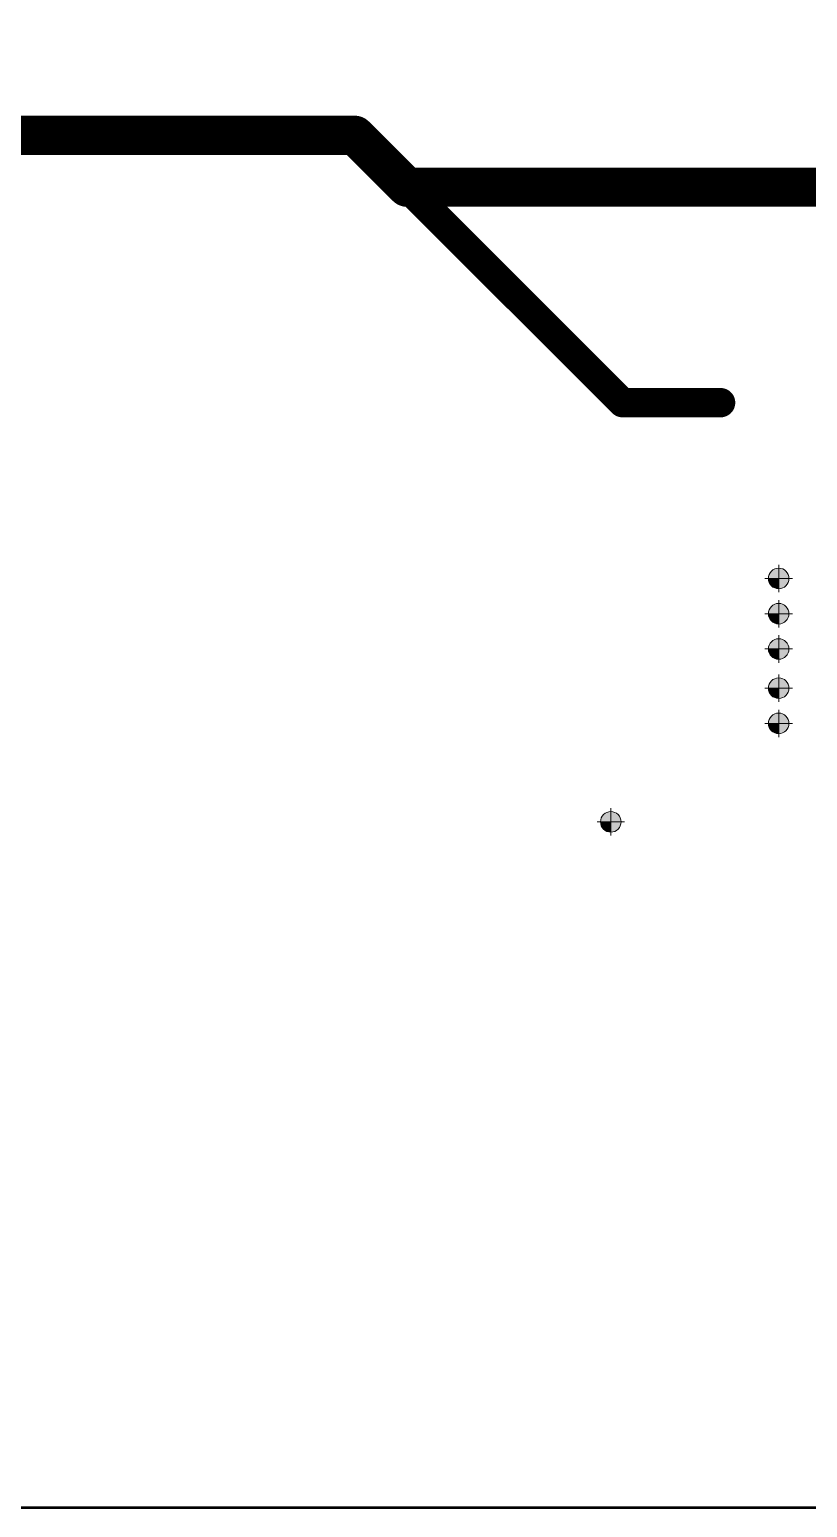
# Paper-space layout 'Лист2' of a CAD drawing. Header units: millimetres. Extents: x 0 to 421, y 0 to 298.
# Drawn here: x 106.32 to 126.17, y 161.87 to 199.6 of the extents above; entities that cross this region are included whole.
import ezdxf

# ---------------------------------------------------------------- set-up
doc = ezdxf.new("R2010")
doc.units = ezdxf.units.MM
for name, color, linetype in [('MidLayer1', 16, 'Continuous'), ('PDF _Геометрия', 7, 'Continuous'), ('PDF _Сплошная заливка', 7, 'Continuous')]:
    doc.layers.add(name, color=color, linetype=linetype)

psp = doc.layouts.new('Лист2')

# ---------------------------------------------------------------- hatches: boundary and pattern name
at = {"layer": 'PDF _Сплошная заливка', "true_color": 0xf5f5f5}
h = psp.add_hatch(color=7, dxfattribs=at)
h.dxf.hatch_style = 1
h.paths.add_polyline_path([(100.3120716737317, 230.2710354911055), (100.049604371558, 230.2710354911055), (100.049604371558, 230.0085681890014, 0.4143145161782934)])
h.paths.add_polyline_path([(100.049604371558, 230.5335027932574), (100.049604371558, 230.2710354911055), (100.3120716737317, 230.2710354911055, 0.4143145161453508)])
h.paths.add_polyline_path([(100.049604371558, 230.5335027932574, 0.4143145159939858), (99.78713706938424, 230.2710354911055), (100.049604371558, 230.2710354911055)])
h.paths.add_polyline_path([(108.4496163767913, 231.933330874288, 0.4143145162007099), (108.187149074603, 231.6708635721106), (108.4496163767913, 231.6708635721106)])
h.paths.add_polyline_path([(108.4496163767913, 231.933330874288), (108.4496163767913, 231.6708635721106), (108.712083678965, 231.6708635721106, 0.414314515925784)])
h.paths.add_polyline_path([(108.712083678965, 231.6708635721106), (108.4496163767913, 231.6708635721106), (108.4496163767913, 231.4083962699624, 0.4143145159641667)])
h.paths.add_polyline_path([(119.549796030924, 232.5336126444481), (119.549796030924, 232.270792563585), (119.8122633330977, 232.270792563585, 0.4140361066713306)])
h.paths.add_polyline_path([(119.549796030924, 232.5336126444481, 0.4140361064556106), (119.2873287287866, 232.270792563585), (119.549796030924, 232.270792563585)])
h.paths.add_polyline_path([(119.8122633330977, 232.270792563585), (119.549796030924, 232.270792563585), (119.549796030924, 232.0083252613822, 0.4143145161188053)])
h.paths.add_polyline_path([(128.4496953576199, 205.3334223275165, 0.4143145160073847), (128.1872280554244, 205.0709550253137), (128.4496953576199, 205.0709550253137)])
h.paths.add_polyline_path([(128.4496953576199, 205.3334223275165), (128.4496953576199, 205.0709550253137), (128.7121626597864, 205.0709550253137, 0.4143145162440775)])
h.paths.add_polyline_path([(128.7121626597864, 205.0709550253137), (128.4496953576199, 205.0709550253137), (128.4496953576199, 204.8084877231286, 0.4143145161385547)])
h.paths.add_polyline_path([(127.0498697460607, 204.7335010971938, 0.414314516295859), (126.7874024438652, 204.4710337949764), (127.0498697460607, 204.4710337949764)])
h.paths.add_polyline_path([(127.0498697460607, 204.7335010971938), (127.0498697460607, 204.4710337949764), (127.3123370482344, 204.4710337949764, 0.4143145162657374)])
h.paths.add_polyline_path([(127.3123370482344, 204.4710337949764), (127.0498697460607, 204.4710337949764), (127.0498697460607, 204.2082137141938, 0.4140361063894542)])
h.paths.add_polyline_path([(125.6122968208915, 205.0709539669779), (125.3498295187323, 205.0709539669779), (125.3498295187323, 204.8084866648555, 0.4143145160152931)])
h.paths.add_polyline_path([(125.3498295187323, 205.3334212691921), (125.3498295187323, 205.0709539669779), (125.6122968208915, 205.0709539669779, 0.4143145162635712)])
h.paths.add_polyline_path([(125.3498295187323, 205.3334212691921, 0.4143145159817456), (125.0873622165805, 205.0709539669779), (125.3498295187323, 205.0709539669779)])
h.paths.add_polyline_path([(122.012190881896, 203.4707934842454), (121.7497235797368, 203.4707934842454), (121.7497235797368, 203.2083261820317, 0.4143145160571014)])
h.paths.add_polyline_path([(121.7497235797368, 203.7332607864373), (121.7497235797368, 203.4707934842454), (122.012190881896, 203.4707934842454, 0.4143145160438534)])
h.paths.add_polyline_path([(121.7497235797368, 203.7332607864373, 0.4143145163166619), (121.4872562775413, 203.4707934842454), (121.7497235797368, 203.4707934842454)])
h.paths.add_polyline_path([(122.0499381955206, 205.3833267455043), (122.0499381955206, 205.1208594433633), (122.3124054976797, 205.1208594433633, 0.4143145161126098)])
h.paths.add_polyline_path([(122.0499381955206, 205.3833267455043, 0.4140361066578205), (121.7871181146793, 205.1208594433633), (122.0499381955206, 205.1208594433633)])
h.paths.add_polyline_path([(122.3124054976797, 205.1208594433633), (122.0499381955206, 205.1208594433633), (122.0499381955206, 204.8583921413174, 0.4143145159523798)])
h.paths.add_polyline_path([(121.8499127112032, 206.8334077898776), (121.8499127112032, 206.5709404877148), (122.1123800133773, 206.5709404877148, 0.4143145160363984)])
h.paths.add_polyline_path([(121.8499127112032, 206.8334077898776, 0.4143145162213095), (121.5874454091318, 206.5709404877148), (121.8499127112032, 206.5709404877148)])
h.paths.add_polyline_path([(122.1123800133773, 206.5709404877148), (121.8499127112032, 206.5709404877148), (121.8499127112032, 206.308473185552, 0.4143145161191581)])
h.paths.add_polyline_path([(121.6498872268935, 210.4333197006231), (121.6498872268935, 210.1708523984603), (121.9123545290599, 210.1708523984603, 0.4143145159719741)])
h.paths.add_polyline_path([(121.6498872268935, 210.4333197006231, 0.4143145162208565), (121.3874199247343, 210.1708523984603), (121.6498872268935, 210.1708523984603)])
h.paths.add_polyline_path([(121.9123545290599, 210.1708523984603), (121.6498872268935, 210.1708523984603), (121.6498872268935, 209.908385096363, 0.414314516152352)])
h.paths.add_polyline_path([(120.0496833523939, 211.43355083915, 0.4140361065096199), (119.787216050242, 211.1707307583088), (120.0496833523939, 211.1707307583088)])
h.paths.add_polyline_path([(120.0496833523939, 211.43355083915), (120.0496833523939, 211.1707307583088), (120.3121506545531, 211.1707307583088, 0.4140361064194982)])
h.paths.add_polyline_path([(120.3121506545531, 211.1707307583088), (120.0496833523939, 211.1707307583088), (120.0496833523939, 210.9082634561314, 0.4138105735769094)])
h.paths.add_polyline_path([(119.1123505273108, 209.070809954424), (118.8498832251516, 209.070809954424), (118.8498832251516, 208.8083426522721, 0.4143145162915272)])
h.paths.add_polyline_path([(118.8498832251516, 209.3332772565905), (118.8498832251516, 209.070809954424), (119.1123505273108, 209.070809954424, 0.4143145162286138)])
h.paths.add_polyline_path([(118.8498832251516, 209.3332772565905, 0.4143145162399471), (118.5874159230143, 209.070809954424), (118.8498832251516, 209.070809954424)])
h.paths.add_polyline_path([(117.1999375635419, 208.3833096648336), (117.1999375635419, 208.1208423626417), (117.4624048657083, 208.1208423626417, 0.4138105734341527)])
h.paths.add_polyline_path([(117.1999375635419, 208.3833096648336, 0.4140361064449816), (116.9371174826861, 208.1208423626417), (117.1999375635419, 208.1208423626417)])
h.paths.add_polyline_path([(117.4624048657083, 208.1208423626417), (117.1999375635419, 208.1208423626417), (117.1999375635419, 207.8583750604457, 0.4138105735737928)])
h.paths.add_polyline_path([(115.9122955569419, 212.0707985181543), (115.6498282547827, 212.0707985181543), (115.6498282547827, 211.8083312159988, 0.4143145160474299)])
h.paths.add_polyline_path([(115.6498282547827, 212.3332658202548), (115.6498282547827, 212.0707985181543), (115.9122955569419, 212.0707985181543, 0.4143145160530207)])
h.paths.add_polyline_path([(115.6498282547827, 212.3332658202548, 0.4143145161103427), (115.387360952609, 212.0707985181543), (115.6498282547827, 212.0707985181543)])
h.paths.add_polyline_path([(113.312317039517, 210.3708274354294), (113.0498497373578, 210.3708274354294), (113.0498497373578, 210.1083601332739, 0.4143145161012762)])
h.paths.add_polyline_path([(113.0498497373578, 210.6332947375849), (113.0498497373578, 210.3708274354294), (113.312317039517, 210.3708274354294, 0.414314515917926)])
h.paths.add_polyline_path([(113.0498497373578, 210.6332947375849, 0.4143145161406156), (112.7873824351036, 210.3708274354294), (113.0498497373578, 210.3708274354294)])
h.paths.add_polyline_path([(113.0498497373578, 209.7332322694497, 0.4143145162124949), (112.7873824351327, 209.4707649672573), (113.0498497373578, 209.4707649672573)])
h.paths.add_polyline_path([(113.0498497373578, 209.7332322694497), (113.0498497373578, 209.4707649672573), (113.312317039517, 209.4707649672573, 0.4143145159898055)])
h.paths.add_polyline_path([(113.312317039517, 209.4707649672573), (113.0498497373578, 209.4707649672573), (113.0498497373578, 209.2082976650254, 0.4143145162918798)])
h.paths.add_polyline_path([(113.312317039517, 208.5710499860429), (113.0498497373578, 208.5710499860429), (113.0498497373578, 208.3082299052348, 0.4140361064744309)])
h.paths.add_polyline_path([(113.0498497373578, 208.8335172882348), (113.0498497373578, 208.5710499860429), (113.312317039517, 208.5710499860429, 0.4138105736383851)])
h.paths.add_polyline_path([(113.0498497373578, 208.8335172882348, 0.4138105736728677), (112.7873824352059, 208.5710499860429), (113.0498497373578, 208.5710499860429)])
h.paths.add_polyline_path([(113.312317039517, 207.6709825789762), (113.0498497373578, 207.6709825789762), (113.0498497373578, 207.4085152768062, 0.4143145161516976)])
h.paths.add_polyline_path([(113.0498497373578, 207.9334498811427), (113.0498497373578, 207.6709825789762), (113.312317039517, 207.6709825789762, 0.4143145161872592)])
h.paths.add_polyline_path([(113.0498497373578, 207.9334498811427, 0.4143145162217128), (112.7873824351841, 207.6709825789762), (113.0498497373578, 207.6709825789762)])
h.paths.add_polyline_path([(129.6121009498756, 195.5706370504045), (129.3496336477165, 195.5706370504045), (129.3496336477165, 195.3081697481903, 0.4143145159431113)])
h.paths.add_polyline_path([(129.3496336477165, 195.8331043525891), (129.3496336477165, 195.5706370504045), (129.6121009498756, 195.5706370504045, 0.4143145161639881)])
h.paths.add_polyline_path([(129.3496336477165, 195.8331043525891, 0.4143145160537259), (129.0871663455428, 195.5706370504045), (129.3496336477165, 195.5706370504045)])
h.paths.add_polyline_path([(131.6497503279888, 195.9335178511965, 0.4140361066051746), (131.3872830258151, 195.6706977704575), (131.6497503279888, 195.6706977704575)])
h.paths.add_polyline_path([(131.6497503279888, 195.9335178511965), (131.6497503279888, 195.6706977704575), (131.9122176301553, 195.6706977704575, 0.4140361065116345)])
h.paths.add_polyline_path([(131.9122176301553, 195.6706977704575), (131.6497503279888, 195.6706977704575), (131.6497503279888, 195.4082304683752, 0.4138105736144621)])
h.paths.add_polyline_path([(136.2499836885477, 195.7331953272846), (136.2499836885477, 195.4707280251691), (136.5124509907068, 195.4707280251691, 0.4138105736229028)])
h.paths.add_polyline_path([(136.2499836885477, 195.7331953272846, 0.4140361065574474), (135.9871636077505, 195.4707280251691), (136.2499836885477, 195.4707280251691)])
h.paths.add_polyline_path([(136.5124509907068, 195.4707280251691), (136.2499836885477, 195.4707280251691), (136.2499836885477, 195.2082607229954, 0.4138105737494737)])
h.paths.add_polyline_path([(123.9496511285352, 190.3334897393866, 0.4140361065414498), (123.6871838263833, 190.0706696585858), (123.9496511285352, 190.0706696585858)])
h.paths.add_polyline_path([(123.9496511285352, 190.3334897393866), (123.9496511285352, 190.0706696585858), (124.2121184307089, 190.0706696585858, 0.4140361063449201)])
h.paths.add_polyline_path([(124.2121184307089, 190.0706696585858), (123.9496511285352, 190.0706696585858), (123.9496511285352, 189.8082023563902, 0.413810573930181)])
h.paths.add_polyline_path([(137.4497838157899, 204.7334982749699), (137.4497838157899, 204.4710309727448), (137.7122511179637, 204.4710309727448, 0.4143145162374789)])
h.paths.add_polyline_path([(137.4497838157899, 204.7334982749699, 0.414314516018718), (137.1873165136162, 204.4710309727448), (137.4497838157899, 204.4710309727448)])
h.paths.add_polyline_path([(137.7122511179637, 204.4710309727448), (137.4497838157899, 204.4710309727448), (137.4497838157899, 204.2082108919294, 0.4140361064201334)])
h.paths.add_polyline_path([(133.6496523924848, 204.4333496286995, 0.4138105737003637), (133.3871850903547, 204.1708823265658), (133.6496523924848, 204.1708823265658)])
h.paths.add_polyline_path([(133.6496523924848, 204.4333496286995), (133.6496523924848, 204.1708823265658), (133.9124724732819, 204.1708823265658, 0.4140361067285753)])
h.paths.add_polyline_path([(133.9124724732819, 204.1708823265658), (133.6496523924848, 204.1708823265658), (133.6496523924848, 203.9084150244175, 0.414036106303966)])
h.paths.add_polyline_path([(140.2497878175323, 204.5331323593014, 0.4143145162670892), (139.987320515424, 204.2706650570512), (140.2497878175323, 204.2706650570512)])
h.paths.add_polyline_path([(140.2497878175323, 204.5331323593014), (140.2497878175323, 204.2706650570512), (140.5126078983294, 204.2706650570512, 0.4140361066303627)])
h.paths.add_polyline_path([(140.5126078983294, 204.2706650570512), (140.2497878175323, 204.2706650570512), (140.2497878175323, 204.0081977548443, 0.414036106719437)])
h.paths.add_polyline_path([(140.912306088318, 205.6708455639082), (140.6498387861589, 205.6708455639082), (140.6498387861589, 205.4080254830747, 0.4140361065130878)])
h.paths.add_polyline_path([(140.6498387861589, 205.9333128660637), (140.6498387861589, 205.6708455639082), (140.912306088318, 205.6708455639082, 0.4143145162466969)])
h.paths.add_polyline_path([(140.6498387861589, 205.9333128660637, 0.4143145161581951), (140.3873714839924, 205.6708455639082), (140.6498387861589, 205.6708455639082)])
h.paths.add_polyline_path([(142.2500426606589, 205.7333332430258, 0.4140361065888485), (141.9875753584483, 205.4705131621881), (142.2500426606589, 205.4705131621881)])
h.paths.add_polyline_path([(142.2500426606589, 205.7333332430258), (142.2500426606589, 205.4705131621881), (142.5125099628181, 205.4705131621881, 0.4140361064654579)])
h.paths.add_polyline_path([(142.5125099628181, 205.4705131621881), (142.2500426606589, 205.4705131621881), (142.2500426606589, 205.2080458600763, 0.4138105737836125)])
h.paths.add_polyline_path([(143.5997737064772, 204.8832147041517, 0.4143145161069174), (143.3373064043622, 204.620747401912), (143.5997737064772, 204.620747401912)])
h.paths.add_polyline_path([(143.5997737064772, 204.8832147041517), (143.5997737064772, 204.620747401912), (143.8622410086437, 204.620747401912, 0.4143145160450619)])
h.paths.add_polyline_path([(143.8622410086437, 204.620747401912), (143.5997737064772, 204.620747401912), (143.5997737064772, 204.358280099797, 0.4143145161314987)])
h.paths.add_polyline_path([(144.3494282993593, 203.633175724684, 0.4138105737350976), (144.0869609972078, 203.3707084224698), (144.3494282993593, 203.3707084224698)])
h.paths.add_polyline_path([(144.3494282993593, 203.633175724684), (144.3494282993593, 203.3707084224698), (144.6122483801569, 203.3707084224698, 0.4140361065355619)])
h.paths.add_polyline_path([(144.6122483801569, 203.3707084224698), (144.3494282993593, 203.3707084224698), (144.3494282993593, 203.1082411203142, 0.4140361066992561)])
h.paths.add_polyline_path([(145.7122121545558, 198.5708640924986), (145.4497448523894, 198.5708640924986), (145.4497448523894, 198.3083967903249, 0.4143145161691765)])
h.paths.add_polyline_path([(145.4497448523894, 198.8333313946391), (145.4497448523894, 198.5708640924986), (145.7122121545558, 198.5708640924986, 0.4143145161299412)])
h.paths.add_polyline_path([(145.4497448523894, 198.8333313946391, 0.4143145161493297), (145.187277550252, 198.5708640924986), (145.4497448523894, 198.5708640924986)])
h.paths.add_polyline_path([(143.6498682722035, 199.0333060788739, 0.4143145162615562), (143.3874009701244, 198.7708387766893), (143.6498682722035, 198.7708387766893)])
h.paths.add_polyline_path([(143.6498682722035, 199.0333060788739), (143.6498682722035, 198.7708387766893), (143.9123355743773, 198.7708387766893, 0.4143145162270018)])
h.paths.add_polyline_path([(143.9123355743773, 198.7708387766893), (143.6498682722035, 198.7708387766893), (143.6498682722035, 198.5083714745883, 0.4143145161652975)])
h.paths.add_polyline_path([(141.7998971262914, 198.9834055413289), (141.7998971262914, 198.7209382391989), (142.0623644284578, 198.7209382391989, 0.4143145161469626)])
h.paths.add_polyline_path([(141.7998971262914, 198.9834055413289, 0.4143145160874237), (141.5374298240372, 198.7209382391989), (141.7998971262914, 198.7209382391989)])
h.paths.add_polyline_path([(142.0623644284578, 198.7209382391989), (141.7998971262914, 198.7209382391989), (141.7998971262914, 198.458470936996, 0.4143145162862383)])
h.paths.add_polyline_path([(149.4125072250254, 198.3708894083079), (149.1496871442282, 198.3708894083079), (149.1496871442282, 198.1084221061924, 0.4140361066499366)])
h.paths.add_polyline_path([(149.1496871442282, 198.6333567104671), (149.1496871442282, 198.3708894083079), (149.4125072250254, 198.3708894083079, 0.4140361063217318)])
h.paths.add_polyline_path([(149.1496871442282, 198.6333567104671, 0.4138105737451508), (148.8872198420981, 198.3708894083079), (149.1496871442282, 198.3708894083079)])
h.paths.add_polyline_path([(153.6123368383196, 198.970809580313), (153.3498695361532, 198.970809580313), (153.3498695361532, 198.7083422781902, 0.414314516135327)])
h.paths.add_polyline_path([(153.3498695361532, 199.2332768825195), (153.3498695361532, 198.970809580313), (153.6123368383196, 198.970809580313, 0.4143145160675783)])
h.paths.add_polyline_path([(153.3498695361532, 199.2332768825195, 0.4143145160498977), (153.0874022339794, 198.970809580313), (153.3498695361532, 198.970809580313)])
h.paths.add_polyline_path([(160.5497286355135, 200.3333242654144, 0.4143145161541151), (160.2872613333907, 200.0708569632479), (160.5497286355135, 200.0708569632479)])
h.paths.add_polyline_path([(160.5497286355135, 200.3333242654144), (160.5497286355135, 200.0708569632479), (160.8125487163106, 200.0708569632479, 0.4140361064908767)])
h.paths.add_polyline_path([(160.8125487163106, 200.0708569632479), (160.5497286355135, 200.0708569632479), (160.5497286355135, 199.8083896611179, 0.4140361065225919)])
h.paths.add_polyline_path([(143.4498427879007, 218.8332625612893, 0.4143145160803721), (143.1873754856688, 218.5707952590719), (143.4498427879007, 218.5707952590719)])
h.paths.add_polyline_path([(143.4498427879007, 218.8332625612893), (143.4498427879007, 218.5707952590719), (143.7123100900599, 218.5707952590719, 0.414314516202723)])
h.paths.add_polyline_path([(143.7123100900599, 218.5707952590719), (143.4498427879007, 218.5707952590719), (143.4498427879007, 218.3083279568837, 0.4143145162069038)])
h.paths.add_polyline_path([(142.3498790135018, 217.1333842593153, 0.4143145160824371), (142.0874117112917, 216.8709169571302), (142.3498790135018, 216.8709169571302)])
h.paths.add_polyline_path([(142.3498790135018, 217.1333842593153), (142.3498790135018, 216.8709169571302), (142.6123463156609, 216.8709169571302, 0.4143145161237918)])
h.paths.add_polyline_path([(142.6123463156609, 216.8709169571302), (142.3498790135018, 216.8709169571302), (142.3498790135018, 216.6084496549788, 0.4143145161027872)])
h.paths.add_polyline_path([(143.0123972842875, 215.3709265558268), (142.7499299821284, 215.3709265558268), (142.7499299821284, 215.1084592536895, 0.4143145163138917)])
h.paths.add_polyline_path([(142.7499299821284, 215.6333938579019), (142.7499299821284, 215.3709265558268), (143.0123972842875, 215.3709265558268, 0.4143145161951678)])
h.paths.add_polyline_path([(142.7499299821284, 215.6333938579019, 0.4143145160074351), (142.4874626799842, 215.3709265558268), (142.7499299821284, 215.3709265558268)])
h.paths.add_polyline_path([(142.8497663349644, 213.4333146144095, 0.4143145162250879), (142.5872990327616, 213.1708473122103), (142.8497663349644, 213.1708473122103)])
h.paths.add_polyline_path([(142.8497663349644, 213.4333146144095), (142.8497663349644, 213.1708473122103), (143.1122336371309, 213.1708473122103, 0.4143145160127746)])
h.paths.add_polyline_path([(143.1122336371309, 213.1708473122103), (142.8497663349644, 213.1708473122103), (142.8497663349644, 212.9083800099852, 0.4143145162824681)])
h.paths.add_polyline_path([(142.7499299821284, 211.2332300790354, 0.4143145162671977), (142.4874626799619, 210.970762776913), (142.7499299821284, 210.970762776913)])
h.paths.add_polyline_path([(142.7499299821284, 211.2332300790354), (142.7499299821284, 210.970762776913), (143.0123972842875, 210.970762776913, 0.4143145162665936)])
h.paths.add_polyline_path([(143.0123972842875, 210.970762776913), (142.7499299821284, 210.970762776913), (142.7499299821284, 210.7082954746988, 0.414314516106313)])
h.paths.add_polyline_path([(143.6498682722035, 208.8335236382659, 0.4138105734832128), (143.3874009700808, 208.5710563360553), (143.6498682722035, 208.5710563360553)])
h.paths.add_polyline_path([(143.6498682722035, 208.8335236382659), (143.6498682722035, 208.5710563360553), (143.9123355743773, 208.5710563360553, 0.4138105736366761)])
h.paths.add_polyline_path([(143.9123355743773, 208.5710563360553), (143.6498682722035, 208.5710563360553), (143.6498682722035, 208.3082362551891, 0.4140361065884645)])
h.paths.add_polyline_path([(138.2124912180498, 228.5710689944976), (137.9496711372526, 228.5710689944976), (137.9496711372526, 228.3086016924481, 0.4140361062471906)])
h.paths.add_polyline_path([(137.9496711372526, 228.8335362966604), (137.9496711372526, 228.5710689944976), (138.2124912180498, 228.5710689944976, 0.4140361069679717)])
h.paths.add_polyline_path([(137.9496711372526, 228.8335362966604, 0.4143145161756234), (137.687203835013, 228.5710689944976), (137.9496711372526, 228.5710689944976)])
h.paths.add_polyline_path([(144.0425108895752, 163.2707807831384), (143.6297598901942, 163.2707807831384), (143.6297598901942, 162.8583825623846, 0.4142795420006267)])
h.paths.add_polyline_path([(143.6297598901942, 163.2707807831384), (143.2173616694367, 163.2707807831384, 0.4144568005956653), (143.6297598901942, 162.8583825623846)])
h.paths.add_polyline_path([(143.6297598901942, 163.6831790038741, 0.4144568006233478), (143.2173616694367, 163.2707807831384), (143.6297598901942, 163.2707807831384)])
h.paths.add_polyline_path([(144.0425108895752, 165.8107869331411), (143.6297598901942, 165.8107869331411), (143.6297598901942, 165.3983887123873, 0.4142795419835161)])
h.paths.add_polyline_path([(143.6297598901942, 165.8107869331411), (143.2173616694295, 165.8107869331411, 0.4144568008033954), (143.6297598901942, 165.3983887123873)])
h.paths.add_polyline_path([(143.6297598901942, 166.22318515388, 0.4144568006801236), (143.2173616694295, 165.8107869331411), (143.6297598901942, 165.8107869331411)])
h.paths.add_polyline_path([(141.5025047395616, 165.8107869331411), (141.0897537401952, 165.8107869331411), (141.0897537401952, 165.3983887124054, 0.4142795421205959)])
h.paths.add_polyline_path([(141.0897537401952, 165.8107869331411), (140.6773555194522, 165.8107869331411, 0.4144568006438129), (141.0897537401952, 165.3983887124054)])
h.paths.add_polyline_path([(141.0897537401952, 166.2231851539095, 0.4144568007462985), (140.6773555194522, 165.8107869331411), (141.0897537401952, 165.8107869331411)])
h.paths.add_polyline_path([(141.0897537401952, 163.2707807831384), (140.6773555194522, 163.2707807831384, 0.4144568007016798), (141.0897537401952, 162.8583825623809)])
h.paths.add_polyline_path([(141.0897537401952, 163.6831790038595, 0.4144568007292013), (140.6773555194522, 163.2707807831384), (141.0897537401952, 163.2707807831384)])
h.paths.add_polyline_path([(141.5025047395616, 163.2707807831384), (141.0897537401952, 163.2707807831384), (141.0897537401952, 162.8583825623809, 0.414279542061594)])
h.paths.add_polyline_path([(138.962498589563, 163.2707807831384), (138.5497475901893, 163.2707807831384), (138.5497475901893, 162.8583825623955, 0.4142795420499978)])
h.paths.add_polyline_path([(138.5497475901893, 163.2707807831384), (138.1373493694755, 163.2707807831384, 0.4144568007394983), (138.5497475901893, 162.8583825623955)])
h.paths.add_polyline_path([(138.5497475901893, 163.6831790038887, 0.414456800690645), (138.1373493694755, 163.2707807831384), (138.5497475901893, 163.2707807831384)])
h.paths.add_polyline_path([(138.5497475901893, 166.2231851538691, 0.4144568005950555), (138.1373493694537, 165.8107869331411), (138.5497475901893, 165.8107869331411)])
h.paths.add_polyline_path([(138.5497475901893, 165.8107869331411), (138.1373493694537, 165.8107869331411, 0.4144568006419522), (138.5497475901893, 165.3983887124018)])
h.paths.add_polyline_path([(138.962498589563, 165.8107869331411), (138.5497475901893, 165.8107869331411), (138.5497475901893, 165.3983887124018, 0.4142795419526963)])
h.paths.add_polyline_path([(136.0097414401903, 166.2231851538691, 0.4144568006308263), (135.5973432194692, 165.8107869331411), (136.0097414401903, 165.8107869331411)])
h.paths.add_polyline_path([(136.0097414401903, 165.8107869331411), (135.5973432194692, 165.8107869331411, 0.4144568007541255), (136.0097414401903, 165.3983887123468)])
h.paths.add_polyline_path([(136.4224924395639, 165.8107869331411), (136.0097414401903, 165.8107869331411), (136.0097414401903, 165.3983887123468, 0.4142795420692323)])
h.paths.add_polyline_path([(133.8824862895726, 165.8107869331411), (133.4697352901912, 165.8107869331411), (133.4697352901912, 165.3983887124127, 0.4142795419945077)])
h.paths.add_polyline_path([(133.4697352901912, 165.8107869331411), (133.0573370694924, 165.8107869331411, 0.4144568007119441), (133.4697352901912, 165.3983887124127)])
h.paths.add_polyline_path([(133.4697352901912, 166.2231851538836, 0.414456800741166), (133.0573370694924, 165.8107869331411), (133.4697352901912, 165.8107869331411)])
h.paths.add_polyline_path([(133.4697352901912, 163.6831790038595, 0.4144568007605728), (133.0573370694706, 163.2707807831384), (133.4697352901912, 163.2707807831384)])
h.paths.add_polyline_path([(133.4697352901912, 163.2707807831384), (133.0573370694706, 163.2707807831384, 0.414456800656772), (133.4697352901912, 162.8583825624028)])
h.paths.add_polyline_path([(133.8824862895726, 163.2707807831384), (133.4697352901912, 163.2707807831384), (133.4697352901912, 162.8583825624028, 0.4142795420919418)])
h.paths.add_polyline_path([(136.0097414401903, 163.6831790038814, 0.4144568007266672), (135.5973432194837, 163.2707807831384), (136.0097414401903, 163.2707807831384)])
h.paths.add_polyline_path([(136.0097414401903, 163.2707807831384), (135.5973432194837, 163.2707807831384, 0.4144568006990811), (136.0097414401903, 162.8583825624323)])
h.paths.add_polyline_path([(136.4224924395639, 163.2707807831384), (136.0097414401903, 163.2707807831384), (136.0097414401903, 162.8583825624323, 0.4142795420141573)])
h.paths.add_polyline_path([(132.9123450517259, 168.8708078366749), (132.6498777495522, 168.8708078366749), (132.6498777495522, 168.6083405344866, 0.4143145160615337)])
h.paths.add_polyline_path([(132.6498777495522, 169.1332751388049), (132.6498777495522, 168.8708078366749), (132.9123450517259, 168.8708078366749, 0.4143145161433357)])
h.paths.add_polyline_path([(138.5497475901893, 174.3333373017435), (138.5497475901893, 174.0708699995698), (138.812214892363, 174.0708699995698, 0.4143145161467613)])
h.paths.add_polyline_path([(138.5497475901893, 174.3333373017435, 0.4143145162060978), (138.2872802880447, 174.0708699995698), (138.5497475901893, 174.0708699995698)])
h.paths.add_polyline_path([(138.812214892363, 174.0708699995698), (138.5497475901893, 174.0708699995698), (138.5497475901893, 173.8084026974216, 0.4143145162157693)])
h = psp.add_hatch(color=7, dxfattribs=at)
h.dxf.hatch_style = 1
h.paths.add_polyline_path([(86.27500990866565, 197.1585670506893), (86.27500990866565, 196.8960997485815), (86.53747721082482, 196.8960997485815, 0.4143145163207423)])
h.paths.add_polyline_path([(86.27500990866565, 197.1585670506893, 0.4143145161265622), (86.01254260649193, 196.8960997485815), (86.27500990866565, 196.8960997485815)])
h.paths.add_polyline_path([(86.53747721082482, 196.8960997485815), (86.27500990866565, 196.8960997485815), (86.27500990866565, 196.6336324463823, 0.4143145160590657)])
h.paths.add_polyline_path([(86.8997808658346, 184.583403708672, 0.414314516093015), (86.63731356364633, 184.3209364064687), (86.8997808658346, 184.3209364064687)])
h.paths.add_polyline_path([(86.8997808658346, 184.583403708672), (86.8997808658346, 184.3209364064687), (87.16224816800832, 184.3209364064687, 0.4143145161842875)])
h.paths.add_polyline_path([(87.16224816800832, 184.3209364064687), (86.8997808658346, 184.3209364064687), (86.8997808658346, 184.0584691042986, 0.4143145163857711)])
h.paths.add_polyline_path([(132.9123450517259, 168.8708078366749), (132.6498777495522, 168.8708078366749), (132.6498777495522, 168.6083405344866, 0.4143145160615337)])
h.paths.add_polyline_path([(132.6498777495522, 169.1332751388049), (132.6498777495522, 168.8708078366749), (132.9123450517259, 168.8708078366749, 0.4143145161433357)])
h.paths.add_polyline_path([(132.6498777495522, 169.1332751388049, 0.414314516268759), (132.3874104473052, 168.8708078366749), (132.6498777495522, 168.8708078366749)])
h.paths.add_polyline_path([(135.1496671355103, 172.9331571476282), (135.1496671355103, 172.6706898454836), (135.4124872163079, 172.6706898454836, 0.4140361066835825)])
h.paths.add_polyline_path([(135.1496671355103, 172.9331571476282, 0.4143145160649083), (134.8871998333366, 172.6706898454836), (135.1496671355103, 172.6706898454836)])
h.paths.add_polyline_path([(135.4124872163079, 172.6706898454836), (135.1496671355103, 172.6706898454836), (135.1496671355103, 172.4082225433572, 0.4140361064541282)])
h.paths.add_polyline_path([(121.1496471267928, 179.6332217062836, 0.4143145161306927), (120.8871798246264, 179.370754404154), (121.1496471267928, 179.370754404154)])
h.paths.add_polyline_path([(121.1496471267928, 179.6332217062836), (121.1496471267928, 179.370754404154), (121.4121144289666, 179.370754404154, 0.4143145161734575)])
h.paths.add_polyline_path([(121.4121144289666, 179.370754404154), (121.1496471267928, 179.370754404154), (121.1496471267928, 179.1082871019617, 0.4143145162105729)])
h.paths.add_polyline_path([(125.4323797185984, 182.1457358175371, 0.4143145161485742), (125.1699124163588, 181.883268515367), (125.4323797185984, 181.883268515367)])
h.paths.add_polyline_path([(125.4323797185984, 182.1457358175371), (125.4323797185984, 181.883268515367), (125.6948470207649, 181.883268515367, 0.4143145161051547)])
h.paths.add_polyline_path([(125.6948470207649, 181.883268515367), (125.4323797185984, 181.883268515367), (125.4323797185984, 181.6208012132151, 0.4143145161885687)])
h.paths.add_polyline_path([(125.4323797185984, 183.0457979328721), (125.4323797185984, 182.7829778521259), (125.6948470207649, 182.7829778521259, 0.4140361065619598)])
h.paths.add_polyline_path([(125.4323797185984, 183.0457979328721, 0.4140361064174634), (125.1699124163806, 182.7829778521259), (125.4323797185984, 182.7829778521259)])
h.paths.add_polyline_path([(125.6948470207649, 182.7829778521259), (125.4323797185984, 182.7829778521259), (125.4323797185984, 182.5205105499631, 0.4138105735429293)])
h.paths.add_polyline_path([(125.4323797185984, 184.0456766454922), (125.4323797185984, 183.7832093433876), (125.6948470207649, 183.7832093433876, 0.4143145161783438)])
h.paths.add_polyline_path([(125.4323797185984, 184.0456766454922, 0.4143145162217633), (125.1699124164393, 183.7832093433876), (125.4323797185984, 183.7832093433876)])
h.paths.add_polyline_path([(125.6948470207649, 183.7832093433876), (125.4323797185984, 183.7832093433876), (125.4323797185984, 183.5207420411739, 0.4143145161153374)])
h.paths.add_polyline_path([(125.6948470207649, 184.6832771032332), (125.4323797185984, 184.6832771032332), (125.4323797185984, 184.420809801034, 0.414314515956258)])
h.paths.add_polyline_path([(125.4323797185984, 184.9457444054324), (125.4323797185984, 184.6832771032332), (125.6948470207649, 184.6832771032332, 0.4143145159884453)])
h.paths.add_polyline_path([(125.4323797185984, 184.9457444054324, 0.4143145162200505), (125.1699124164611, 184.6832771032332), (125.4323797185984, 184.6832771032332)])
h.paths.add_polyline_path([(125.4323797185984, 185.8458118124886), (125.4323797185984, 185.5829917316692), (125.6948470207649, 185.5829917316692, 0.4140361065718626)])
h.paths.add_polyline_path([(125.4323797185984, 185.8458118124886, 0.4140361064274161), (125.1699124164466, 185.5829917316692), (125.4323797185984, 185.5829917316692)])
h.paths.add_polyline_path([(125.6948470207649, 185.5829917316692), (125.4323797185984, 185.5829917316692), (125.4323797185984, 185.3205244294882, 0.4138105736509514)])
h.paths.add_polyline_path([(132.6498777495522, 191.6335121593456, 0.4140361064968998), (132.3874104474662, 191.3706920784971), (132.6498777495522, 191.3706920784971)])
h.paths.add_polyline_path([(132.6498777495522, 191.6335121593456), (132.6498777495522, 191.3706920784971), (132.9123450517259, 191.3706920784971, 0.4140361065595201)])
h.paths.add_polyline_path([(132.9123450517259, 191.3706920784971), (132.6498777495522, 191.3706920784971), (132.6498777495522, 191.1082247762979, 0.4143145161846399)])
h.paths.add_polyline_path([(128.849746326247, 192.9331818005785, 0.4143145162686585), (128.5872790241096, 192.6707144984011), (128.849746326247, 192.6707144984011)])
h.paths.add_polyline_path([(128.849746326247, 192.9331818005785), (128.849746326247, 192.6707144984011), (129.1122136284134, 192.6707144984011, 0.4143145161915913)])
h.paths.add_polyline_path([(129.1122136284134, 192.6707144984011), (128.849746326247, 192.6707144984011), (128.849746326247, 192.4082471962311, 0.4143145161445449)])
h.paths.add_polyline_path([(138.5497475901893, 195.7331903884187, 0.4143145161573969), (138.2872802880006, 195.4707230862668), (138.5497475901893, 195.4707230862668)])
h.paths.add_polyline_path([(138.5497475901893, 195.7331903884187), (138.5497475901893, 195.4707230862668), (138.812214892363, 195.4707230862668, 0.4143145161683705)])
h.paths.add_polyline_path([(138.812214892363, 195.4707230862668), (138.5497475901893, 195.4707230862668), (138.5497475901893, 195.2082557840604, 0.4143145160762921)])
h.paths.add_polyline_path([(134.1498924925781, 195.7331903884515), (134.1498924925781, 195.4707230862668), (134.4123597947519, 195.4707230862668, 0.4143145161659526)])
h.paths.add_polyline_path([(134.1498924925781, 195.7331903884515, 0.4143145161846399), (133.8874251903458, 195.4707230862668), (134.1498924925781, 195.4707230862668)])
h.paths.add_polyline_path([(134.4123597947519, 195.4707230862668), (134.1498924925781, 195.4707230862668), (134.1498924925781, 195.2082557841004, 0.414314515956057)])
h.paths.add_polyline_path([(127.6499461990047, 200.4334865857313), (127.6499461990047, 200.1710192835467), (127.9124135011712, 200.1710192835467, 0.4143145161378957)])
h.paths.add_polyline_path([(127.6499461990047, 200.4334865857313, 0.4140361063350484), (127.3871261181853, 200.1710192835467), (127.6499461990047, 200.1710192835467)])
h.paths.add_polyline_path([(127.9124135011712, 200.1710192835467), (127.6499461990047, 200.1710192835467), (127.6499461990047, 199.9081992026654, 0.4140361065128136)])
h.paths.add_polyline_path([(124.9497785501057, 201.0334159299696), (124.9497785501057, 200.7709486277922), (125.2122458522649, 200.7709486277922, 0.4143145160524162)])
h.paths.add_polyline_path([(124.9497785501057, 201.0334159299696, 0.4143145160937204), (124.6873112479466, 200.7709486277922), (124.9497785501057, 200.7709486277922)])
h.paths.add_polyline_path([(125.2122458522649, 200.7709486277922), (124.9497785501057, 200.7709486277922), (124.9497785501057, 200.5084813256331, 0.4143145160915547)])
at = {"layer": 'PDF _Сплошная заливка', "transparency": 33554559}
for points in [[(123.687289659963, 190.070846047905, 0.4142588361787382), (123.9497922399919, 189.8083434678615), (123.9497922399919, 189.8083434678724), (123.9497922399919, 189.8083434678724), (123.9497922399919, 190.070846047905), (123.9497922399919, 190.070846047905)], [(125.1699829721638, 185.5831681209847, 0.1988478172827897), (125.2468534359937, 185.3975360047966), (125.2468534360669, 185.3975360048548, 0.1988478171703157), (125.4324855521927, 185.3206655409449), (125.4324855521927, 185.3206655409558), (125.4324855521927, 185.3206655409558), (125.4324855521927, 185.5831681209847), (125.4324855521927, 185.5831681209847)], [(125.1699829721638, 184.6831359917801, 0.1988800819851771), (125.2468534360155, 184.4975391534799), (125.2468534360669, 184.4975391535127, 0.1989694850929591), (125.4324855521927, 184.4206686895955), (125.4324855521927, 184.4206686896136), (125.4324855521927, 184.4206686896136), (125.4324855521927, 184.6831359917801), (125.4324855521927, 184.6831359917801)], [(125.1699829721638, 183.7831387876595, 0.1988800816002738), (125.2468534361105, 183.5975419494398), (125.2468534360669, 183.5975419493921, 0.198956112761124), (125.4324855521927, 183.5206362076378), (125.4324855521927, 183.5206362076269), (125.4324855521927, 183.5206362076269), (125.4324855521927, 183.7831387876595), (125.4324855521927, 183.7831387876595)], [(125.1699829721638, 182.7831542414451, 0.1988478170239376), (125.2468534360301, 182.5975221252788), (125.2468534360669, 182.597522125312, 0.1988478173552655), (125.4324855521927, 182.520651661358), (125.4324855521927, 182.5206516614126), (125.4324855521927, 182.5206516614126), (125.4324855521927, 182.7831542414451), (125.4324855521927, 182.7831542414451)], [(125.1699829721638, 181.8831626817764, 0.1988982047399206), (125.2468534361324, 181.6975305657161), (125.2468534360669, 181.6975305656506, 0.1988478175559097), (125.4324855521927, 181.6206601017807), (125.4324855521927, 181.6206601017439), (125.4324855521927, 181.6206601017439), (125.4324855521927, 181.8831626817764), (125.4324855521927, 181.8831626817764)], [(120.8872856582207, 179.3708249598822, 0.4142588361623233), (121.1497882382496, 179.1083223798314), (121.1497882382496, 179.1083223798496), (121.1497882382496, 179.1083223798496), (121.1497882382496, 179.3708249598822), (121.1497882382496, 179.3708249598822)]]:
    psp.add_hatch(color=7, dxfattribs=at).paths.add_polyline_path(points)

# ---------------------------------------------------------------- linework, layer by layer
at = {"lineweight": 50}
psp.add_line((83.06531361205134, 161.8686376652049), (163.0655600120513, 161.8686376652049), dxfattribs=at)
at = {"layer": 'MidLayer1'}
for points, const_width in [([(93.57511479205095, 196.8961901652046), (114.6245113520508, 196.8961901652046)], 1.00000054), ([(114.6245113520508, 196.8961901652046), (115.9499341520509, 195.5707673652046)], 1.00000054), ([(115.9499341520509, 195.5707673652046), (129.3495923920509, 195.5707673652046)], 1.00000054), ([(115.9499341520509, 195.5707673652046), (121.4498139320508, 190.0708875852047)], 0.75000104), ([(121.4498139320508, 190.0708875852047), (123.9498114720509, 190.0708875852047)], 0.75000104)]:
    psp.add_lwpolyline(points, dxfattribs=dict(at, const_width=const_width))
for points, const_width in [([(114.374511852051, 196.8961901652046, 1), (114.8745108520511, 196.8961901652046, 1)], 0.499999), ([(114.374511852051, 196.8961901652046, 1), (114.8745108520511, 196.8961901652046, 1)], 0.499999), ([(115.6999346520511, 195.5707673652046, 1), (116.1999336520507, 195.5707673652046, 1)], 0.499999), ([(115.6999346520511, 195.5707673652046, 1), (116.1999336520507, 195.5707673652046, 1)], 0.499999), ([(115.7624338920509, 195.5707673652046, 1), (116.1374344120509, 195.5707673652046, 1)], 0.37500052), ([(121.2623136720508, 190.0708875852047, 1), (121.6373141920508, 190.0708875852047, 1)], 0.37500052), ([(121.2623136720508, 190.0708875852047, 1), (121.6373141920508, 190.0708875852047, 1)], 0.37500052), ([(123.7623112120509, 190.0708875852047, 1), (124.1373117320509, 190.0708875852047, 1)], 0.37500052)]:
    psp.add_lwpolyline(points, format="xyb", close=True, dxfattribs=dict(at, const_width=const_width))
at = {"layer": 'PDF _Геометрия', "lineweight": 9}
for points in [[(124.2121184307089, 190.0706696585858, 0.4140361063449202), (123.9496511285352, 190.3334897393866, 0.41403610654145), (123.6871838263833, 190.0706696585858, 0.4138105737507808), (123.9496511285352, 189.8082023563902, 0.413810573930181)], [(125.6948470207649, 185.5829917316692, 0.4140361065718625), (125.4323797185984, 185.8458118124886, 0.4140361064274161), (125.1699124164466, 185.5829917316692, 0.413810573694432), (125.4323797185984, 185.3205244294882, 0.4138105736509514)], [(125.6948470207649, 184.6832771032332, 0.4143145159884453), (125.4323797185984, 184.9457444054324, 0.4143145162200506), (125.1699124164611, 184.6832771032332, 0.4143145161878133), (125.4323797185984, 184.420809801034, 0.4143145159562581)], [(125.6948470207649, 183.7832093433876, 0.4143145161783437), (125.4323797185984, 184.0456766454922, 0.4143145162217632), (125.1699124164393, 183.7832093433876, 0.4143145161585478), (125.4323797185984, 183.5207420411739, 0.4143145161153295)], [(125.6948470207649, 182.7829778521259, 0.4140361065619599), (125.4323797185984, 183.0457979328721, 0.4140361064174634), (125.1699124163806, 182.7829778521259, 0.4138105735864599), (125.4323797185984, 182.5205105499631, 0.4138105735429293)], [(125.6948470207649, 181.883268515367, 0.4143145161051547), (125.4323797185984, 182.1457358175371, 0.4143145161485742), (125.1699124163588, 181.883268515367, 0.414314516231938), (125.4323797185984, 181.6208012132151, 0.4143145161885687)], [(121.4121144289666, 179.370754404154, 0.4143145161734576), (121.1496471267928, 179.6332217062836, 0.4143145161306926), (120.8871798246264, 179.370754404154, 0.4143145161675642), (121.1496471267928, 179.1082871019617, 0.4143145162105809)]]:
    psp.add_lwpolyline(points, format="xyb", close=True, dxfattribs=at)
for points in [[(123.9496511285352, 189.7207132556996), (123.9496511285352, 190.4209788401099)], [(124.2999603100593, 190.0706696585858), (123.599694725649, 190.0706696585858)], [(125.4323797185984, 185.233035328783), (125.4323797185984, 185.9333009131897)], [(125.7823361214846, 185.5829917316692), (125.0824233157123, 185.5829917316692)], [(125.4323797185984, 184.3333207003434), (125.4323797185984, 185.033233506123)], [(125.7823361214846, 184.6832771032332), (125.0824233157123, 184.6832771032332)], [(125.4323797185984, 183.4332529404942), (125.4323797185984, 184.1331657462738)], [(125.7823361214846, 183.7832093433876), (125.0824233157123, 183.7832093433876)], [(125.4323797185984, 182.4330214492397), (125.4323797185984, 183.1332870336469)], [(125.7823361214846, 182.7829778521259), (125.0824233157123, 182.7829778521259)], [(125.4323797185984, 181.5333121124809), (125.4323797185984, 182.2332249182532)], [(125.7823361214846, 181.883268515367), (125.0824233157123, 181.883268515367)], [(121.1496471267928, 179.0207980012678), (121.1496471267928, 179.7207108070402)], [(121.499956308317, 179.370754404154), (120.7996907239067, 179.370754404154)]]:
    psp.add_lwpolyline(points, dxfattribs=at)

doc.saveas('drawing.dxf')
